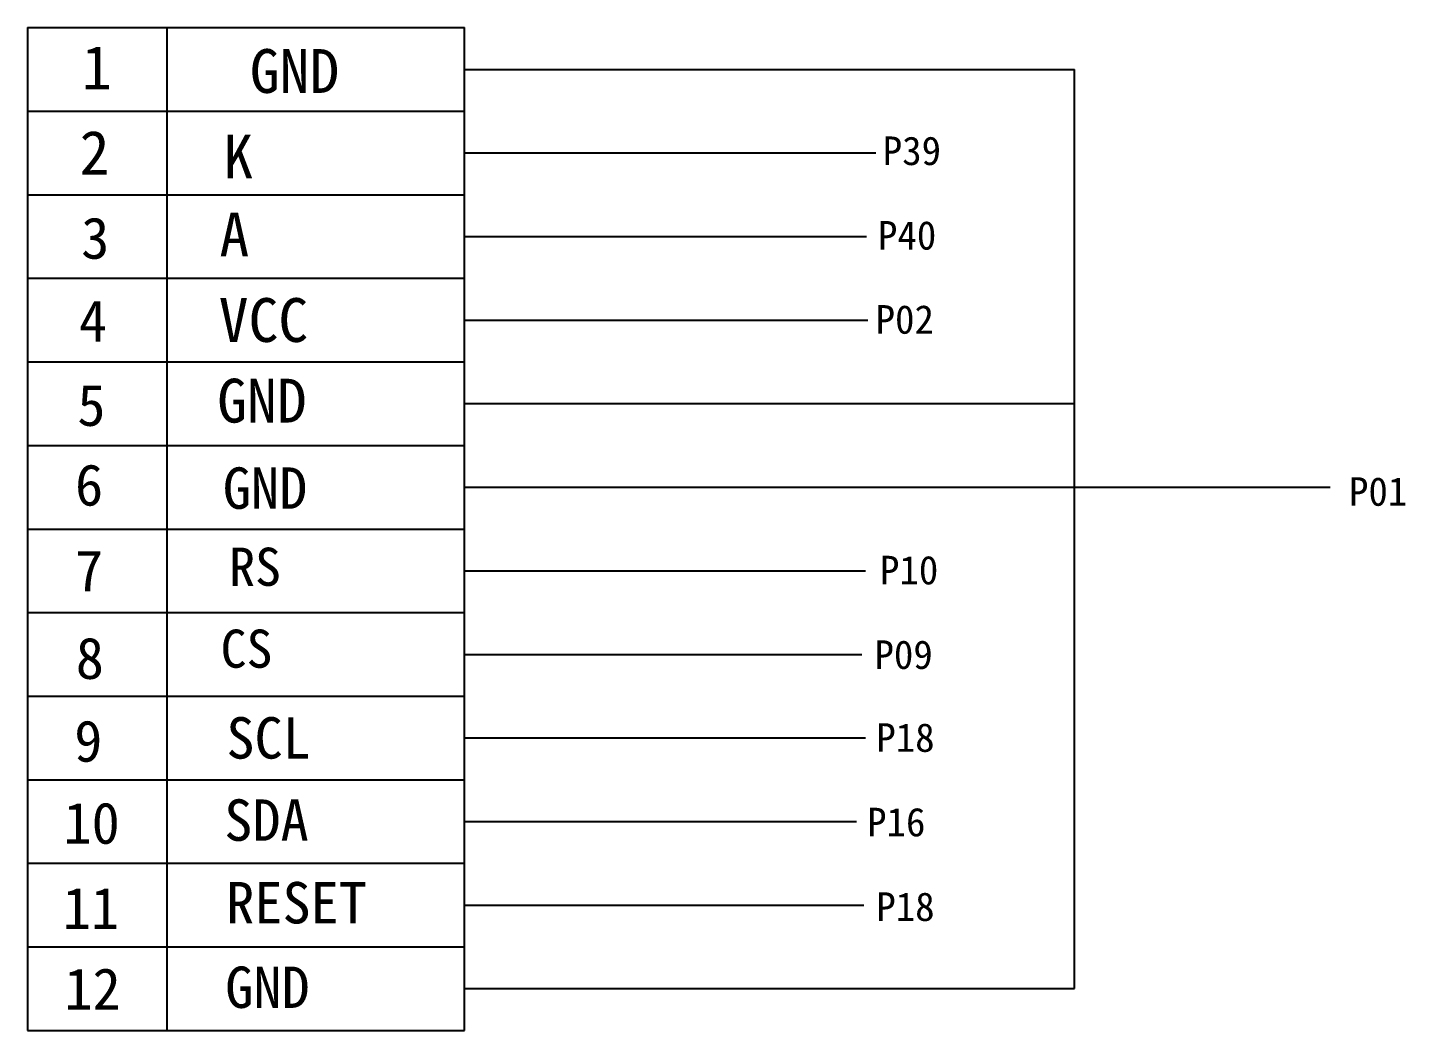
# Model space of a CAD drawing. Header units: millimetres. Extents: x 2479 to 2803, y 2230 to 2386.
# Drawn here: x 2730.6 to 2802.9, y 2316.4 to 2369 of the extents above; entities that cross this region are included whole.
import ezdxf

# ---------------------------------------------------------------- set-up
doc = ezdxf.new("R2010")
doc.units = ezdxf.units.MM
doc.layers.add('TEXT', color=7, linetype='Continuous')
doc.styles.add('11111', font='simhei.ttf')
doc.styles.add('宋体', font='')
doc.styles.get('宋体').set_extended_font_data('SimSun')

msp = doc.modelspace()

# ---------------------------------------------------------------- linework, layer by layer
for p, q in [((2753.522, 2364.573), (2753.522, 2368.955)), ((2753.522, 2366.764), (2785.525, 2366.764)), ((2785.525, 2349.236), (2785.525, 2366.764)), ((2753.522, 2360.191), (2753.522, 2364.573)), ((2753.522, 2362.382), (2775.102, 2362.382)), ((2753.522, 2355.809), (2753.522, 2360.191)), ((2753.522, 2358), (2774.605, 2358)), ((2753.522, 2351.427), (2753.522, 2355.809)), ((2753.522, 2353.618), (2774.674, 2353.618)), ((2753.522, 2347.045), (2753.522, 2351.427)), ((2753.522, 2349.236), (2785.525, 2349.236)), ((2785.525, 2344.854), (2785.525, 2349.236)), ((2753.522, 2342.663), (2753.522, 2347.045)), ((2753.522, 2344.854), (2785.525, 2344.854)), ((2785.525, 2318.562), (2785.525, 2344.854)), ((2785.525, 2344.854), (2798.936, 2344.854)), ((2753.522, 2338.281), (2753.522, 2342.663)), ((2753.522, 2340.472), (2774.565, 2340.472)), ((2753.522, 2333.899), (2753.522, 2338.281)), ((2753.522, 2336.09), (2774.372, 2336.09)), ((2753.522, 2329.517), (2753.522, 2333.899)), ((2753.522, 2331.708), (2774.565, 2331.708)), ((2753.522, 2325.135), (2753.522, 2329.517)), ((2753.522, 2327.326), (2774.083, 2327.326)), ((2753.522, 2320.753), (2753.522, 2325.135)), ((2753.522, 2322.944), (2774.469, 2322.944)), ((2753.522, 2316.371), (2753.522, 2320.753)), ((2753.522, 2318.562), (2785.525, 2318.562))]:
    msp.add_line(p, q)
at = {"layer": 'TEXT', "color": 7}
for p, q in [((2730.599, 2368.955), (2753.522, 2368.955)), ((2730.599, 2368.955), (2730.599, 2316.371)), ((2737.902, 2368.955), (2737.902, 2316.371)), ((2730.599, 2364.573), (2753.522, 2364.573)), ((2730.599, 2360.191), (2753.522, 2360.191)), ((2730.599, 2355.809), (2753.522, 2355.809)), ((2730.599, 2351.427), (2753.522, 2351.427)), ((2730.599, 2347.045), (2753.522, 2347.045)), ((2730.599, 2342.663), (2753.522, 2342.663)), ((2730.599, 2338.281), (2753.522, 2338.281)), ((2730.599, 2333.899), (2753.522, 2333.899)), ((2730.599, 2329.517), (2753.522, 2329.517)), ((2730.599, 2325.135), (2753.522, 2325.135)), ((2730.599, 2320.753), (2753.522, 2320.753)), ((2730.599, 2316.371), (2753.522, 2316.371))]:
    msp.add_line(p, q, dxfattribs=at)

# ---------------------------------------------------------------- texts
at = {"char_height": 1.5, "width": 6.08516, "attachment_point": 1, "style": '11111'}
for s, insert in [('P39', (2775.464, 2363.246)), ('P40', (2775.212, 2358.812)), ('P02', (2775.09, 2354.403)), ('P01', (2799.924, 2345.381)), ('P10', (2775.318, 2341.259)), ('P09', (2775.029, 2336.825)), ('P18', (2775.125, 2332.48)), ('P16', (2774.643, 2328.047)), ('P18', (2775.125, 2323.613))]:
    msp.add_mtext(s, dxfattribs=dict(at, insert=insert))
at = {"layer": 'TEXT', "color": 7, "attachment_point": 1, "line_spacing_factor": 0.6, "style": '宋体'}
for s, insert, char_height, width in [('1', (2733.452, 2368.011), 2.3, 2.17144), ('^IGND', (2740.696, 2367.828), 2.3, 6.51433), ('2', (2733.331, 2363.548), 2.3, 2.17144), ('K', (2740.87, 2363.344), 2.3, 2.17144), ('3', (2733.412, 2359.005), 2.171, 2.17144), ('A', (2740.666, 2359.254), 2.3, 6.51433), ('4', (2733.291, 2354.663), 2.171, 2.17144), ('VCC', (2740.627, 2354.771), 2.3, 6.51433), ('5', (2733.21, 2350.241), 2.171, 2.17144), ('GND', (2740.549, 2350.544), 2.3, 6.51433), ('6', (2733.089, 2346.061), 2.171, 2.17144), ('GND', (2740.843, 2345.894), 2.1714, 2.17144), ('7', (2733.089, 2341.558), 2.171, 2.17144), ('RS', (2741.175, 2341.683), 2, 2.17144), ('CS', (2740.726, 2337.389), 2, 2.17144), ('8', (2733.129, 2336.974), 2.171, 2.17144), ('SCL', (2741.029, 2332.796), 2.1714, 4.34289), ('9', (2733.048, 2332.632), 2.171, 2.17144), ('SDA', (2740.919, 2328.485), 2.1714, 6.51433), ('10', (2732.484, 2328.331), 2.1714, 4.34289), ('RESET', (2741.019, 2324.153), 2.1714, 6.51433), ('11', (2732.444, 2323.868), 2.1714, 4.34289), ('GND', (2740.969, 2319.721), 2.1714, 6.51433), ('12', (2732.533, 2319.637), 2.1714, 4.34289)]:
    msp.add_mtext(s, dxfattribs=dict(at, insert=insert, char_height=char_height, width=width))

doc.saveas('drawing.dxf')
